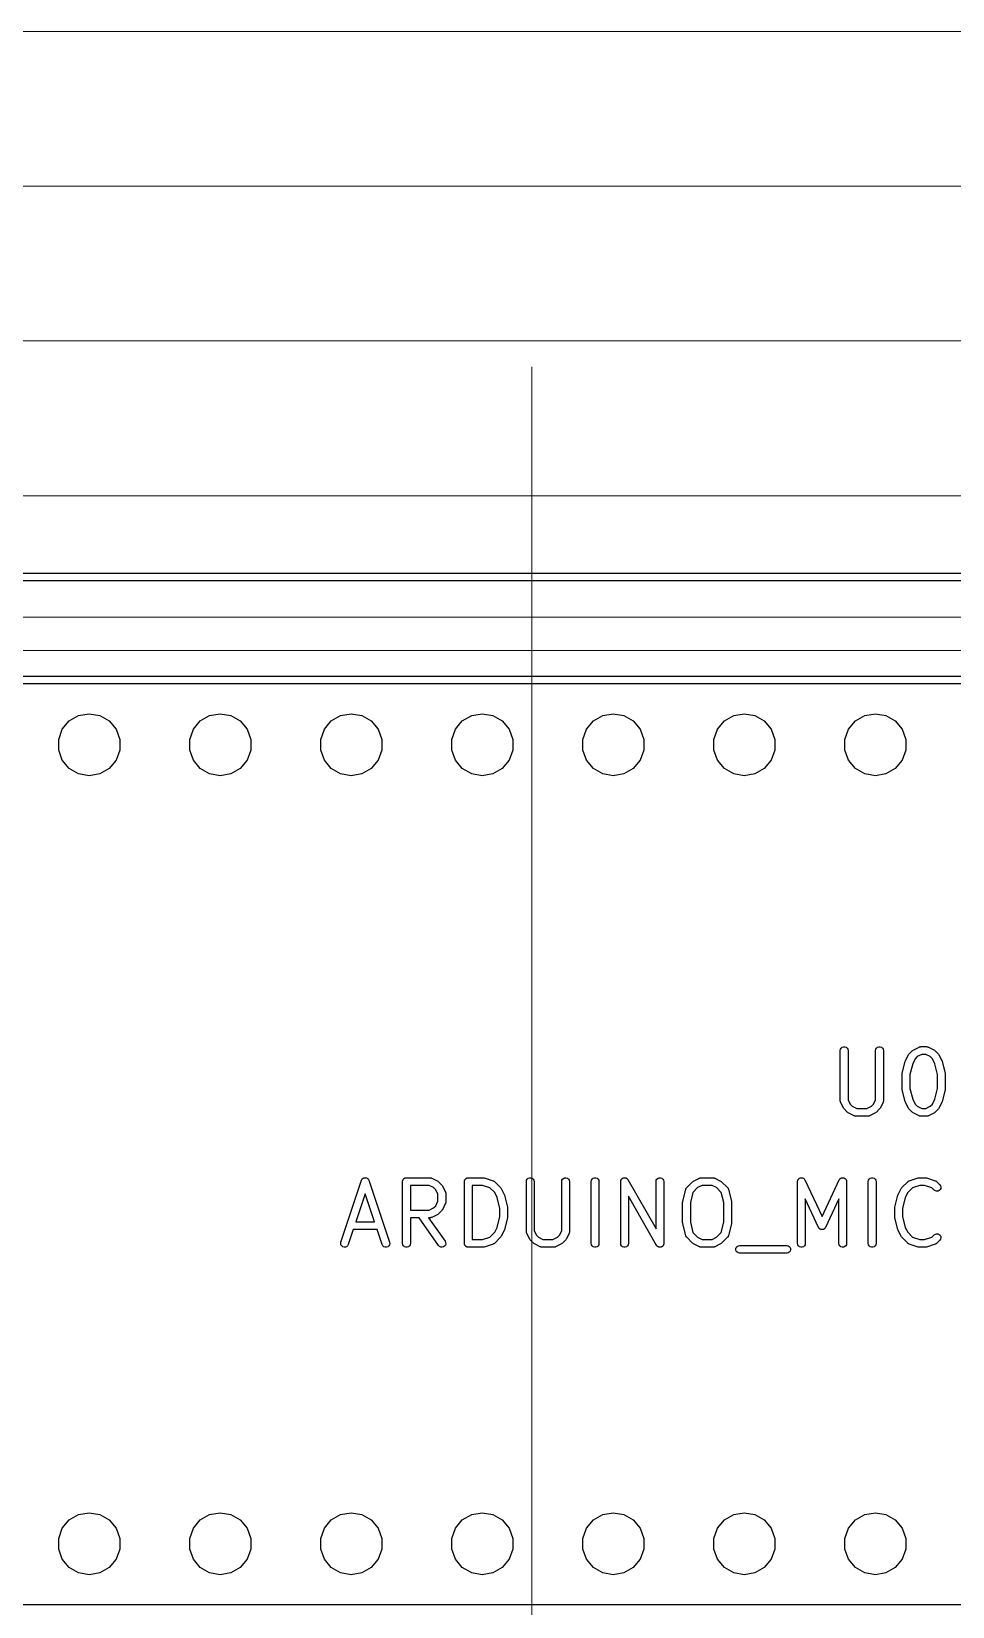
# Model space of a CAD drawing. Header units: millimetres. Extents: x 24 to 200, y 24 to 188.
# Drawn here: x 129.33 to 147.18, y 147.16 to 177.7 of the extents above; entities that cross this region are included whole.
import ezdxf

# ---------------------------------------------------------------- set-up
doc = ezdxf.new("R2010")
doc.units = ezdxf.units.MM
for name, color, linetype in [('0_底面', 51, 'Continuous'), ('1_PCB下', 5, 'Continuous'), ('2_Plate下', 3, 'Continuous'), ('3_SwitchPlate', 6, 'Continuous'), ('4_天板下', 40, 'Continuous'), ('5_左天板', 1, 'Continuous'), ('6_右天板', 230, 'Continuous'), ('7_PCBサンプル', 7, 'Continuous')]:
    doc.layers.add(name, color=color, linetype=linetype)
doc.layers.add('補助線', color=4, linetype='Continuous', lineweight=5, transparency=0.5)

# ---------------------------------------------------------------- blocks, each defined once
blk = doc.blocks.new('hhskb2-F.SilkS')
at = {"layer": '7_PCBサンプル'}
for p, q in [((106.3, -21.425), (154.3, -21.425)), ((154.225, -21.575), (106.375, -21.575)), ((117.033, -22.2926), (117.214, -22.188)), ((117.214, -22.188), (117.42, -22.1517)), ((117.42, -22.1517), (117.626, -22.188)), ((117.626, -22.188), (117.807, -22.2926)), ((119.573, -22.2926), (119.754, -22.188)), ((119.754, -22.188), (119.96, -22.1517)), ((119.96, -22.1517), (120.166, -22.188)), ((120.166, -22.188), (120.347, -22.2926)), ((122.113, -22.2926), (122.294, -22.188)), ((122.294, -22.188), (122.5, -22.1517)), ((122.5, -22.1517), (122.706, -22.188)), ((122.706, -22.188), (122.887, -22.2926)), ((124.653, -22.2926), (124.834, -22.188)), ((124.834, -22.188), (125.04, -22.1517)), ((125.04, -22.1517), (125.246, -22.188)), ((125.246, -22.188), (125.427, -22.2926)), ((127.193, -22.2926), (127.374, -22.188)), ((127.374, -22.188), (127.58, -22.1517)), ((127.58, -22.1517), (127.786, -22.188)), ((127.786, -22.188), (127.967, -22.2926)), ((129.733, -22.2926), (129.914, -22.188)), ((129.914, -22.188), (130.12, -22.1517)), ((130.12, -22.1517), (130.326, -22.188)), ((130.326, -22.188), (130.507, -22.2926)), ((132.273, -22.2926), (132.454, -22.188)), ((132.454, -22.188), (132.66, -22.1517)), ((132.66, -22.1517), (132.866, -22.188)), ((132.866, -22.188), (133.047, -22.2926)), ((116.827, -22.6494), (116.898, -22.4529)), ((116.898, -22.4529), (117.033, -22.2926)), ((117.807, -22.2926), (117.942, -22.4529)), ((117.942, -22.4529), (118.013, -22.6494)), ((119.367, -22.6494), (119.438, -22.4529)), ((119.438, -22.4529), (119.573, -22.2926)), ((120.347, -22.2926), (120.482, -22.4529)), ((120.482, -22.4529), (120.553, -22.6494)), ((121.907, -22.6494), (121.978, -22.4529)), ((121.978, -22.4529), (122.113, -22.2926)), ((122.887, -22.2926), (123.022, -22.4529)), ((123.022, -22.4529), (123.093, -22.6494)), ((124.447, -22.6494), (124.518, -22.4529)), ((124.518, -22.4529), (124.653, -22.2926)), ((125.427, -22.2926), (125.562, -22.4529)), ((125.562, -22.4529), (125.633, -22.6494)), ((126.987, -22.6494), (127.058, -22.4529)), ((127.058, -22.4529), (127.193, -22.2926)), ((127.967, -22.2926), (128.102, -22.4529)), ((128.102, -22.4529), (128.173, -22.6494)), ((129.527, -22.6494), (129.598, -22.4529)), ((129.598, -22.4529), (129.733, -22.2926)), ((130.507, -22.2926), (130.642, -22.4529)), ((130.642, -22.4529), (130.713, -22.6494)), ((132.067, -22.6494), (132.138, -22.4529)), ((132.138, -22.4529), (132.273, -22.2926)), ((133.047, -22.2926), (133.182, -22.4529)), ((133.182, -22.4529), (133.253, -22.6494)), ((116.827, -22.8586), (116.827, -22.6494)), ((116.898, -23.0551), (116.827, -22.8586)), ((118.013, -22.8586), (117.942, -23.0551)), ((118.013, -22.6494), (118.013, -22.8586)), ((119.367, -22.8586), (119.367, -22.6494)), ((119.438, -23.0551), (119.367, -22.8586)), ((120.553, -22.8586), (120.482, -23.0551)), ((120.553, -22.6494), (120.553, -22.8586)), ((121.907, -22.8586), (121.907, -22.6494)), ((121.978, -23.0551), (121.907, -22.8586)), ((123.093, -22.8586), (123.022, -23.0551)), ((123.093, -22.6494), (123.093, -22.8586)), ((124.447, -22.8586), (124.447, -22.6494)), ((124.518, -23.0551), (124.447, -22.8586)), ((125.633, -22.8586), (125.562, -23.0551)), ((125.633, -22.6494), (125.633, -22.8586)), ((126.987, -22.8586), (126.987, -22.6494)), ((127.058, -23.0551), (126.987, -22.8586)), ((128.173, -22.8586), (128.102, -23.0551)), ((128.173, -22.6494), (128.173, -22.8586)), ((129.527, -22.8586), (129.527, -22.6494)), ((129.598, -23.0551), (129.527, -22.8586)), ((130.713, -22.8586), (130.642, -23.0551)), ((130.713, -22.6494), (130.713, -22.8586)), ((132.067, -22.8586), (132.067, -22.6494)), ((132.138, -23.0551), (132.067, -22.8586)), ((133.253, -22.8586), (133.182, -23.0551)), ((133.253, -22.6494), (133.253, -22.8586)), ((117.033, -23.2154), (116.898, -23.0551)), ((117.942, -23.0551), (117.807, -23.2154)), ((119.573, -23.2154), (119.438, -23.0551)), ((120.482, -23.0551), (120.347, -23.2154)), ((122.113, -23.2154), (121.978, -23.0551)), ((123.022, -23.0551), (122.887, -23.2154)), ((124.653, -23.2154), (124.518, -23.0551)), ((125.562, -23.0551), (125.427, -23.2154)), ((127.193, -23.2154), (127.058, -23.0551)), ((128.102, -23.0551), (127.967, -23.2154)), ((129.733, -23.2154), (129.598, -23.0551)), ((130.642, -23.0551), (130.507, -23.2154)), ((132.273, -23.2154), (132.138, -23.0551)), ((133.182, -23.0551), (133.047, -23.2154)), ((117.214, -23.32), (117.033, -23.2154)), ((117.42, -23.3563), (117.214, -23.32)), ((117.626, -23.32), (117.42, -23.3563)), ((117.807, -23.2154), (117.626, -23.32)), ((119.754, -23.32), (119.573, -23.2154)), ((119.96, -23.3563), (119.754, -23.32)), ((120.166, -23.32), (119.96, -23.3563)), ((120.347, -23.2154), (120.166, -23.32)), ((122.294, -23.32), (122.113, -23.2154)), ((122.5, -23.3563), (122.294, -23.32)), ((122.706, -23.32), (122.5, -23.3563)), ((122.887, -23.2154), (122.706, -23.32)), ((124.834, -23.32), (124.653, -23.2154)), ((125.04, -23.3563), (124.834, -23.32)), ((125.246, -23.32), (125.04, -23.3563)), ((125.427, -23.2154), (125.246, -23.32)), ((127.374, -23.32), (127.193, -23.2154)), ((127.58, -23.3563), (127.374, -23.32)), ((127.786, -23.32), (127.58, -23.3563)), ((127.967, -23.2154), (127.786, -23.32)), ((129.914, -23.32), (129.733, -23.2154)), ((130.12, -23.3563), (129.914, -23.32)), ((130.326, -23.32), (130.12, -23.3563)), ((130.507, -23.2154), (130.326, -23.32)), ((132.454, -23.32), (132.273, -23.2154)), ((132.66, -23.3563), (132.454, -23.32)), ((132.866, -23.32), (132.66, -23.3563)), ((133.047, -23.2154), (132.866, -23.32)), ((131.981, -28.6829), (131.985, -28.6572)), ((131.981, -29.6543), (131.981, -28.6829)), ((131.985, -28.6572), (131.998, -28.6346)), ((131.998, -28.6346), (132.018, -28.6179)), ((132.018, -28.6179), (132.043, -28.609)), ((132.043, -28.609), (132.069, -28.609)), ((132.069, -28.609), (132.093, -28.6179)), ((132.093, -28.6179), (132.113, -28.6346)), ((132.113, -28.6346), (132.126, -28.6572)), ((132.126, -28.6572), (132.131, -28.6829)), ((132.131, -28.6829), (132.131, -29.6366)), ((132.666, -28.6829), (132.671, -28.6572)), ((132.666, -29.6366), (132.666, -28.6829)), ((132.671, -28.6572), (132.684, -28.6346)), ((132.684, -28.6346), (132.704, -28.6179)), ((132.704, -28.6179), (132.728, -28.609)), ((132.728, -28.609), (132.754, -28.609)), ((132.754, -28.609), (132.779, -28.6179)), ((132.779, -28.6179), (132.799, -28.6346)), ((132.799, -28.6346), (132.812, -28.6572)), ((132.812, -28.6572), (132.816, -28.6829)), ((132.816, -28.6829), (132.816, -29.6543)), ((133.317, -28.7441), (133.374, -28.687)), ((133.374, -28.687), (133.384, -28.6801)), ((133.384, -28.6801), (133.394, -28.6729)), ((133.394, -28.6729), (133.508, -28.6158)), ((133.508, -28.6158), (133.512, -28.6145)), ((133.512, -28.6145), (133.516, -28.6124)), ((133.516, -28.6124), (133.524, -28.6109)), ((133.524, -28.6109), (133.533, -28.6083)), ((133.533, -28.6083), (133.537, -28.6086)), ((133.537, -28.6086), (133.541, -28.6079)), ((133.541, -28.6079), (133.656, -28.6079)), ((133.656, -28.6079), (133.66, -28.6086)), ((133.66, -28.6086), (133.664, -28.6083)), ((133.664, -28.6083), (133.673, -28.6109)), ((133.673, -28.6109), (133.681, -28.6124)), ((133.681, -28.6124), (133.685, -28.6145)), ((133.685, -28.6145), (133.689, -28.6158)), ((133.689, -28.6158), (133.804, -28.6729)), ((133.804, -28.6729), (133.813, -28.6801)), ((133.813, -28.6801), (133.823, -28.687)), ((133.823, -28.687), (133.88, -28.7441)), ((133.183, -29.1218), (133.24, -28.8932)), ((133.24, -28.8932), (133.243, -28.8857)), ((133.243, -28.8857), (133.246, -28.8779)), ((133.246, -28.8779), (133.303, -28.7636)), ((133.303, -28.7636), (133.31, -28.754)), ((133.31, -28.754), (133.317, -28.7441)), ((133.384, -28.9376), (133.331, -29.1492)), ((133.432, -28.8416), (133.384, -28.9376)), ((133.472, -28.8016), (133.432, -28.8416)), ((133.559, -28.7579), (133.472, -28.8016)), ((133.638, -28.7579), (133.559, -28.7579)), ((133.726, -28.8016), (133.638, -28.7579)), ((133.766, -28.8416), (133.726, -28.8016)), ((133.814, -28.9376), (133.766, -28.8416)), ((133.866, -29.1492), (133.814, -28.9376)), ((133.88, -28.7441), (133.887, -28.7539)), ((133.887, -28.7539), (133.894, -28.7636)), ((133.894, -28.7636), (133.951, -28.8779)), ((133.951, -28.8779), (133.954, -28.8857)), ((133.954, -28.8857), (133.957, -28.8932)), ((133.957, -28.8932), (134.014, -29.1218)), ((133.181, -29.14), (133.182, -29.131)), ((133.181, -29.4257), (133.181, -29.14)), ((133.182, -29.131), (133.183, -29.1218)), ((133.331, -29.1492), (133.331, -29.4165)), ((133.866, -29.4165), (133.866, -29.1492)), ((134.014, -29.1218), (134.015, -29.131)), ((134.015, -29.131), (134.016, -29.14)), ((134.016, -29.14), (134.016, -29.4257)), ((133.182, -29.4347), (133.181, -29.4257)), ((133.183, -29.4439), (133.182, -29.4347)), ((133.24, -29.6725), (133.183, -29.4439)), ((133.331, -29.4165), (133.384, -29.6281)), ((133.814, -29.6281), (133.866, -29.4165)), ((134.014, -29.4439), (133.957, -29.6725)), ((134.015, -29.4347), (134.014, -29.4439)), ((134.016, -29.4257), (134.015, -29.4347)), ((131.981, -29.6585), (131.981, -29.6543)), ((131.981, -29.6629), (131.981, -29.6585)), ((131.984, -29.6713), (131.981, -29.6629)), ((131.985, -29.6799), (131.984, -29.6713)), ((131.987, -29.6837), (131.985, -29.6799)), ((131.989, -29.6878), (131.987, -29.6837)), ((132.046, -29.8021), (131.989, -29.6878)), ((132.053, -29.8118), (132.046, -29.8021)), ((132.06, -29.8216), (132.053, -29.8118)), ((132.117, -29.8787), (132.06, -29.8216)), ((132.127, -29.8856), (132.117, -29.8787)), ((132.136, -29.8928), (132.127, -29.8856)), ((132.131, -29.6366), (132.174, -29.7241)), ((132.251, -29.9499), (132.136, -29.8928)), ((132.174, -29.7241), (132.214, -29.7641)), ((132.214, -29.7641), (132.302, -29.8079)), ((132.302, -29.8079), (132.495, -29.8079)), ((132.495, -29.8079), (132.583, -29.7641)), ((132.661, -29.8928), (132.546, -29.9499)), ((132.583, -29.7641), (132.623, -29.7241)), ((132.623, -29.7241), (132.666, -29.6366)), ((132.67, -29.8856), (132.661, -29.8928)), ((132.68, -29.8787), (132.67, -29.8856)), ((132.737, -29.8216), (132.68, -29.8787)), ((132.744, -29.8118), (132.737, -29.8216)), ((132.751, -29.8021), (132.744, -29.8118)), ((132.809, -29.6878), (132.751, -29.8021)), ((132.81, -29.6837), (132.809, -29.6878)), ((132.812, -29.6799), (132.81, -29.6837)), ((132.813, -29.6713), (132.812, -29.6799)), ((132.816, -29.6629), (132.813, -29.6713)), ((132.816, -29.6543), (132.816, -29.6585)), ((132.816, -29.6585), (132.816, -29.6629)), ((133.243, -29.68), (133.24, -29.6725)), ((133.246, -29.6878), (133.243, -29.68)), ((133.303, -29.8021), (133.246, -29.6878)), ((133.31, -29.8118), (133.303, -29.8021)), ((133.317, -29.8216), (133.31, -29.8118)), ((133.374, -29.8787), (133.317, -29.8216)), ((133.384, -29.8856), (133.374, -29.8787)), ((133.384, -29.6281), (133.432, -29.7241)), ((133.394, -29.8928), (133.384, -29.8856)), ((133.508, -29.9499), (133.394, -29.8928)), ((133.432, -29.7241), (133.472, -29.7641)), ((133.472, -29.7641), (133.559, -29.8079)), ((133.559, -29.8079), (133.638, -29.8079)), ((133.638, -29.8079), (133.726, -29.7641)), ((133.804, -29.8928), (133.689, -29.9499)), ((133.726, -29.7641), (133.766, -29.7241)), ((133.766, -29.7241), (133.814, -29.6281)), ((133.813, -29.8856), (133.804, -29.8928)), ((133.823, -29.8787), (133.813, -29.8856)), ((133.88, -29.8216), (133.823, -29.8787)), ((133.887, -29.8118), (133.88, -29.8216)), ((133.894, -29.8021), (133.887, -29.8118)), ((133.951, -29.6878), (133.894, -29.8021)), ((133.954, -29.68), (133.951, -29.6878)), ((133.957, -29.6725), (133.954, -29.68)), ((132.255, -29.9512), (132.251, -29.9499)), ((132.259, -29.9533), (132.255, -29.9512)), ((132.267, -29.9549), (132.259, -29.9533)), ((132.276, -29.9574), (132.267, -29.9549)), ((132.28, -29.9571), (132.276, -29.9574)), ((132.284, -29.9579), (132.28, -29.9571)), ((132.513, -29.9579), (132.284, -29.9579)), ((132.517, -29.9571), (132.513, -29.9579)), ((132.521, -29.9574), (132.517, -29.9571)), ((132.53, -29.9549), (132.521, -29.9574)), ((132.539, -29.9533), (132.53, -29.9549)), ((132.542, -29.9512), (132.539, -29.9533)), ((132.546, -29.9499), (132.542, -29.9512)), ((133.512, -29.9512), (133.508, -29.9499)), ((133.516, -29.9533), (133.512, -29.9512)), ((133.524, -29.9549), (133.516, -29.9533)), ((133.533, -29.9574), (133.524, -29.9549)), ((133.537, -29.9571), (133.533, -29.9574)), ((133.541, -29.9579), (133.537, -29.9571)), ((133.656, -29.9579), (133.541, -29.9579)), ((133.66, -29.9571), (133.656, -29.9579)), ((133.664, -29.9574), (133.66, -29.9571)), ((133.673, -29.9549), (133.664, -29.9574)), ((133.681, -29.9533), (133.673, -29.9549)), ((133.685, -29.9512), (133.681, -29.9533)), ((133.689, -29.9499), (133.685, -29.9512)), ((123.564, -31.149), (123.57, -31.1479)), ((123.57, -31.1479), (124.027, -31.1479)), ((124.027, -31.1479), (124.031, -31.1486)), ((124.764, -31.149), (124.77, -31.1479)), ((124.77, -31.1479), (125.056, -31.1479)), ((125.056, -31.1479), (125.068, -31.1499)), ((127.792, -31.149), (127.799, -31.1479)), ((127.799, -31.1479), (127.805, -31.149)), ((129.28, -31.1486), (129.284, -31.1479)), ((129.284, -31.1479), (129.513, -31.1479)), ((129.513, -31.1479), (129.517, -31.1486)), ((131.224, -31.149), (131.234, -31.1481)), ((131.234, -31.1481), (131.237, -31.149)), ((132.017, -31.149), (132.021, -31.1481)), ((132.021, -31.1481), (132.03, -31.149)), ((133.501, -31.1499), (133.513, -31.1479)), ((133.513, -31.1479), (133.627, -31.1479)), ((133.627, -31.1479), (133.639, -31.1499)), ((122.299, -32.3991), (122.699, -31.1991)), ((122.699, -31.1991), (122.7, -31.1973)), ((122.7, -31.1953), (122.706, -31.1859)), ((122.7, -31.1973), (122.7, -31.1953)), ((122.706, -31.1859), (122.711, -31.1762)), ((122.711, -31.1762), (122.713, -31.1749)), ((122.713, -31.1749), (122.714, -31.1731)), ((122.714, -31.1731), (122.723, -31.1662)), ((122.723, -31.1662), (122.731, -31.159)), ((122.731, -31.159), (122.733, -31.1582)), ((122.733, -31.1582), (122.734, -31.1569)), ((122.734, -31.1569), (122.745, -31.1534)), ((122.745, -31.1534), (122.755, -31.1494)), ((122.755, -31.1494), (122.757, -31.1493)), ((122.757, -31.1493), (122.759, -31.1487)), ((122.759, -31.1487), (122.77, -31.149)), ((122.77, -31.149), (122.781, -31.1487)), ((122.781, -31.1487), (122.783, -31.1493)), ((122.783, -31.1493), (122.785, -31.1494)), ((122.785, -31.1494), (122.795, -31.1534)), ((122.795, -31.1534), (122.806, -31.1569)), ((122.806, -31.1569), (122.807, -31.1582)), ((122.807, -31.1582), (122.809, -31.159)), ((122.809, -31.159), (122.817, -31.1662)), ((122.817, -31.1662), (122.826, -31.1731)), ((122.826, -31.1731), (122.827, -31.1749)), ((122.827, -31.1749), (122.829, -31.1762)), ((122.829, -31.1762), (122.834, -31.1859)), ((122.834, -31.1859), (122.84, -31.1953)), ((122.84, -31.1953), (122.84, -31.1973)), ((122.84, -31.1973), (122.841, -31.1991)), ((122.841, -31.1991), (123.241, -32.3991)), ((123.495, -31.2229), (123.496, -31.2164)), ((123.495, -32.4229), (123.495, -31.2229)), ((123.496, -31.2098), (123.498, -31.2037)), ((123.496, -31.2164), (123.496, -31.2098)), ((123.498, -31.2037), (123.5, -31.1972)), ((123.5, -31.1972), (123.503, -31.1915)), ((123.503, -31.1915), (123.505, -31.1854)), ((123.505, -31.1854), (123.509, -31.1803)), ((123.509, -31.1803), (123.513, -31.1746)), ((123.513, -31.1746), (123.518, -31.1704)), ((123.518, -31.1704), (123.522, -31.1654)), ((123.522, -31.1654), (123.527, -31.1621)), ((123.527, -31.1621), (123.532, -31.1579)), ((123.532, -31.1579), (123.539, -31.1557)), ((123.539, -31.1557), (123.544, -31.1524)), ((123.544, -31.1524), (123.551, -31.1512)), ((123.551, -31.1512), (123.557, -31.149)), ((123.557, -31.149), (123.564, -31.149)), ((123.645, -31.2979), (123.645, -31.7764)), ((124.009, -31.2979), (123.645, -31.2979)), ((124.097, -31.3416), (124.009, -31.2979)), ((124.031, -31.1486), (124.036, -31.1483)), ((124.036, -31.1483), (124.044, -31.1509)), ((124.044, -31.1509), (124.053, -31.1524)), ((124.053, -31.1524), (124.057, -31.1545)), ((124.057, -31.1545), (124.061, -31.1558)), ((124.061, -31.1558), (124.175, -31.2129)), ((124.137, -31.3816), (124.097, -31.3416)), ((124.181, -31.4691), (124.137, -31.3816)), ((124.175, -31.2129), (124.185, -31.2201)), ((124.185, -31.2201), (124.194, -31.227)), ((124.194, -31.227), (124.252, -31.2841)), ((124.252, -31.2841), (124.258, -31.2939)), ((124.258, -31.2939), (124.266, -31.3036)), ((124.266, -31.3036), (124.323, -31.4179)), ((124.323, -31.4179), (124.324, -31.422)), ((124.324, -31.422), (124.326, -31.4258)), ((124.326, -31.4258), (124.328, -31.4344)), ((124.328, -31.4344), (124.33, -31.4429)), ((124.33, -31.4429), (124.33, -31.4472)), ((124.33, -31.4472), (124.331, -31.4514)), ((124.331, -31.4514), (124.331, -31.6229)), ((124.695, -31.2229), (124.696, -31.2164)), ((124.695, -32.4229), (124.695, -31.2229)), ((124.696, -31.2098), (124.698, -31.2037)), ((124.696, -31.2164), (124.696, -31.2098)), ((124.698, -31.2037), (124.7, -31.1972)), ((124.7, -31.1972), (124.703, -31.1915)), ((124.703, -31.1915), (124.705, -31.1854)), ((124.705, -31.1854), (124.709, -31.1803)), ((124.709, -31.1803), (124.713, -31.1746)), ((124.713, -31.1746), (124.718, -31.1704)), ((124.718, -31.1704), (124.722, -31.1654)), ((124.722, -31.1654), (124.727, -31.1621)), ((124.727, -31.1621), (124.732, -31.1579)), ((124.732, -31.1579), (124.739, -31.1557)), ((124.739, -31.1557), (124.744, -31.1524)), ((124.744, -31.1524), (124.751, -31.1512)), ((124.751, -31.1512), (124.757, -31.149)), ((124.757, -31.149), (124.764, -31.149)), ((124.845, -31.2979), (124.845, -32.3479)), ((125.044, -31.2979), (124.845, -31.2979)), ((125.187, -31.3456), (125.044, -31.2979)), ((125.068, -31.1499), (125.079, -31.1517)), ((125.079, -31.1517), (125.251, -31.2088)), ((125.28, -31.4387), (125.187, -31.3456)), ((125.251, -31.2088), (125.255, -31.2109)), ((125.255, -31.2109), (125.259, -31.212)), ((125.259, -31.212), (125.266, -31.2171)), ((125.266, -31.2171), (125.274, -31.2213)), ((125.274, -31.2213), (125.277, -31.2245)), ((125.277, -31.2245), (125.28, -31.227)), ((125.28, -31.227), (125.394, -31.3413)), ((125.328, -31.5347), (125.28, -31.4387)), ((125.394, -31.3413), (125.401, -31.3511)), ((125.401, -31.3511), (125.409, -31.3607)), ((125.409, -31.3607), (125.466, -31.475)), ((125.895, -31.2229), (125.9, -31.1972)), ((125.895, -32.1943), (125.895, -31.2229)), ((125.9, -31.1972), (125.913, -31.1746)), ((125.913, -31.1746), (125.932, -31.1579)), ((125.932, -31.1579), (125.957, -31.149)), ((125.957, -31.149), (125.983, -31.149)), ((125.983, -31.149), (126.007, -31.1579)), ((126.007, -31.1579), (126.027, -31.1746)), ((126.027, -31.1746), (126.04, -31.1972)), ((126.04, -31.1972), (126.045, -31.2229)), ((126.045, -31.2229), (126.045, -32.1766)), ((126.581, -31.2229), (126.585, -31.1972)), ((126.581, -32.1766), (126.581, -31.2229)), ((126.585, -31.1972), (126.598, -31.1746)), ((126.598, -31.1746), (126.618, -31.1579)), ((126.618, -31.1579), (126.643, -31.149)), ((126.643, -31.149), (126.669, -31.149)), ((126.669, -31.149), (126.693, -31.1579)), ((126.693, -31.1579), (126.713, -31.1746)), ((126.713, -31.1746), (126.726, -31.1972)), ((126.726, -31.1972), (126.731, -31.2229)), ((126.731, -31.2229), (126.731, -32.1943)), ((127.152, -31.2229), (127.157, -31.1972)), ((127.152, -32.4229), (127.152, -31.2229)), ((127.157, -31.1972), (127.17, -31.1746)), ((127.17, -31.1746), (127.19, -31.1579)), ((127.19, -31.1579), (127.214, -31.149)), ((127.214, -31.149), (127.24, -31.149)), ((127.24, -31.149), (127.265, -31.1579)), ((127.265, -31.1579), (127.285, -31.1746)), ((127.285, -31.1746), (127.298, -31.1972)), ((127.298, -31.1972), (127.302, -31.2229)), ((127.302, -31.2229), (127.302, -32.4229)), ((127.724, -31.2229), (127.725, -31.2162)), ((127.724, -32.4229), (127.724, -31.2229)), ((127.725, -31.2095), (127.727, -31.2035)), ((127.725, -31.2162), (127.725, -31.2095)), ((127.727, -31.2035), (127.728, -31.1972)), ((127.728, -31.1972), (127.731, -31.1914)), ((127.731, -31.1914), (127.734, -31.1851)), ((127.734, -31.1851), (127.738, -31.1802)), ((127.738, -31.1802), (127.741, -31.1746)), ((127.741, -31.1746), (127.746, -31.1703)), ((127.746, -31.1703), (127.751, -31.1652)), ((127.751, -31.1652), (127.756, -31.162)), ((127.756, -31.162), (127.761, -31.1579)), ((127.761, -31.1579), (127.767, -31.1556)), ((127.767, -31.1556), (127.773, -31.1523)), ((127.773, -31.1523), (127.78, -31.1512)), ((127.78, -31.1512), (127.786, -31.149)), ((127.786, -31.149), (127.792, -31.149)), ((127.805, -31.149), (127.812, -31.149)), ((127.812, -31.149), (127.818, -31.1513)), ((127.818, -31.1513), (127.825, -31.1525)), ((127.825, -31.1525), (127.83, -31.1557)), ((127.83, -31.1557), (127.836, -31.1579)), ((127.836, -31.1579), (127.841, -31.1622)), ((127.841, -31.1622), (127.847, -31.1656)), ((127.847, -31.1656), (127.851, -31.1705)), ((127.851, -31.1705), (127.856, -31.1746)), ((127.856, -31.1746), (127.859, -31.1805)), ((127.859, -31.1805), (127.864, -31.1856)), ((127.864, -31.1856), (128.409, -32.1404)), ((128.409, -31.2229), (128.414, -31.1972)), ((128.409, -32.1404), (128.409, -31.2229)), ((128.414, -31.1972), (128.427, -31.1746)), ((128.427, -31.1746), (128.447, -31.1579)), ((128.447, -31.1579), (128.471, -31.149)), ((128.471, -31.149), (128.497, -31.149)), ((128.497, -31.149), (128.522, -31.1579)), ((128.522, -31.1579), (128.542, -31.1746)), ((128.542, -31.1746), (128.555, -31.1972)), ((128.555, -31.1972), (128.559, -31.2229)), ((128.559, -31.2229), (128.559, -32.4229)), ((128.926, -31.6047), (128.983, -31.3761)), ((128.983, -31.3761), (128.986, -31.3695)), ((128.986, -31.3695), (128.988, -31.3626)), ((128.988, -31.3626), (128.991, -31.3577)), ((128.991, -31.3577), (128.994, -31.3523)), ((128.994, -31.3523), (128.999, -31.3471)), ((128.999, -31.3471), (129.003, -31.3413)), ((129.003, -31.3413), (129.117, -31.227)), ((129.123, -31.4326), (129.074, -31.6321)), ((129.117, -31.227), (129.127, -31.2201)), ((129.214, -31.3416), (129.123, -31.4326)), ((129.127, -31.2201), (129.136, -31.2129)), ((129.136, -31.2129), (129.251, -31.1558)), ((129.302, -31.2979), (129.214, -31.3416)), ((129.251, -31.1558), (129.255, -31.1545)), ((129.255, -31.1545), (129.259, -31.1524)), ((129.259, -31.1524), (129.267, -31.1509)), ((129.267, -31.1509), (129.276, -31.1483)), ((129.276, -31.1483), (129.28, -31.1486)), ((129.495, -31.2979), (129.302, -31.2979)), ((129.583, -31.3416), (129.495, -31.2979)), ((129.517, -31.1486), (129.521, -31.1483)), ((129.521, -31.1483), (129.53, -31.1509)), ((129.53, -31.1509), (129.539, -31.1524)), ((129.539, -31.1524), (129.542, -31.1545)), ((129.542, -31.1545), (129.546, -31.1558)), ((129.546, -31.1558), (129.661, -31.2129)), ((129.674, -31.4326), (129.583, -31.3416)), ((129.661, -31.2129), (129.67, -31.2201)), ((129.67, -31.2201), (129.68, -31.227)), ((129.724, -31.6321), (129.674, -31.4326)), ((129.68, -31.227), (129.794, -31.3413)), ((129.794, -31.3413), (129.799, -31.3471)), ((129.799, -31.3471), (129.804, -31.3523)), ((129.804, -31.3523), (129.806, -31.3577)), ((129.806, -31.3577), (129.809, -31.3626)), ((129.809, -31.3626), (129.811, -31.3695)), ((129.811, -31.3695), (129.814, -31.3761)), ((129.814, -31.3761), (129.871, -31.6047)), ((131.152, -31.2229), (131.154, -31.2132)), ((131.152, -32.4229), (131.152, -31.2229)), ((131.154, -31.2132), (131.155, -31.2035)), ((131.155, -31.2035), (131.156, -31.2005)), ((131.156, -31.2005), (131.157, -31.1972)), ((131.157, -31.1972), (131.162, -31.1887)), ((131.162, -31.1887), (131.166, -31.1799)), ((131.166, -31.1799), (131.168, -31.1775)), ((131.168, -31.1775), (131.17, -31.1746)), ((131.17, -31.1746), (131.177, -31.1684)), ((131.177, -31.1684), (131.184, -31.1614)), ((131.184, -31.1614), (131.187, -31.16)), ((131.187, -31.16), (131.19, -31.1579)), ((131.19, -31.1579), (131.199, -31.1546)), ((131.199, -31.1546), (131.208, -31.1504)), ((131.208, -31.1504), (131.211, -31.1501)), ((131.211, -31.1501), (131.214, -31.149)), ((131.214, -31.149), (131.224, -31.149)), ((131.237, -31.149), (131.24, -31.149)), ((131.24, -31.149), (131.249, -31.1523)), ((131.249, -31.1523), (131.259, -31.1549)), ((131.259, -31.1549), (131.262, -31.1568)), ((131.262, -31.1568), (131.265, -31.1579)), ((131.265, -31.1579), (131.272, -31.1642)), ((131.272, -31.1642), (131.28, -31.1698)), ((131.28, -31.1698), (131.282, -31.1725)), ((131.282, -31.1725), (131.285, -31.1746)), ((131.285, -31.1746), (131.289, -31.1831)), ((131.289, -31.1831), (131.295, -31.1911)), ((131.295, -31.1911), (131.627, -31.9026)), ((131.627, -31.9026), (131.959, -31.1911)), ((131.959, -31.1911), (131.965, -31.1831)), ((131.965, -31.1831), (131.97, -31.1746)), ((131.97, -31.1746), (131.972, -31.1725)), ((131.972, -31.1725), (131.974, -31.1698)), ((131.974, -31.1698), (131.982, -31.1642)), ((131.982, -31.1642), (131.99, -31.1579)), ((131.99, -31.1579), (131.993, -31.1568)), ((131.993, -31.1568), (131.995, -31.1549)), ((131.995, -31.1549), (132.005, -31.1523)), ((132.005, -31.1523), (132.014, -31.149)), ((132.014, -31.149), (132.017, -31.149)), ((132.03, -31.149), (132.04, -31.149)), ((132.04, -31.149), (132.043, -31.1501)), ((132.043, -31.1501), (132.047, -31.1504)), ((132.047, -31.1504), (132.055, -31.1546)), ((132.055, -31.1546), (132.065, -31.1579)), ((132.065, -31.1579), (132.067, -31.16)), ((132.067, -31.16), (132.07, -31.1614)), ((132.07, -31.1614), (132.077, -31.1684)), ((132.077, -31.1684), (132.085, -31.1746)), ((132.085, -31.1746), (132.086, -31.1775)), ((132.086, -31.1775), (132.089, -31.1799)), ((132.089, -31.1799), (132.093, -31.1887)), ((132.093, -31.1887), (132.098, -31.1972)), ((132.098, -31.1972), (132.098, -31.2005)), ((132.098, -31.2005), (132.1, -31.2035)), ((132.1, -31.2035), (132.1, -31.2132)), ((132.1, -31.2132), (132.102, -31.2229)), ((132.102, -31.2229), (132.102, -32.4229)), ((132.524, -31.2229), (132.528, -31.1972)), ((132.524, -32.4229), (132.524, -31.2229)), ((132.528, -31.1972), (132.541, -31.1746)), ((132.541, -31.1746), (132.561, -31.1579)), ((132.561, -31.1579), (132.586, -31.149)), ((132.586, -31.149), (132.612, -31.149)), ((132.612, -31.149), (132.636, -31.1579)), ((132.636, -31.1579), (132.656, -31.1746)), ((132.656, -31.1746), (132.669, -31.1972)), ((132.669, -31.1972), (132.674, -31.2229)), ((132.674, -31.2229), (132.674, -32.4229)), ((133.103, -31.475), (133.16, -31.3607)), ((133.16, -31.3607), (133.167, -31.3511)), ((133.167, -31.3511), (133.174, -31.3413)), ((133.174, -31.3413), (133.288, -31.227)), ((133.289, -31.4387), (133.241, -31.5347)), ((133.288, -31.227), (133.292, -31.2245)), ((133.382, -31.3456), (133.289, -31.4387)), ((133.292, -31.2245), (133.295, -31.2213)), ((133.295, -31.2213), (133.303, -31.2171)), ((133.303, -31.2171), (133.31, -31.212)), ((133.31, -31.212), (133.314, -31.2109)), ((133.314, -31.2109), (133.318, -31.2088)), ((133.318, -31.2088), (133.489, -31.1517)), ((133.525, -31.2979), (133.382, -31.3456)), ((133.489, -31.1517), (133.501, -31.1499)), ((133.615, -31.2979), (133.525, -31.2979)), ((133.758, -31.3456), (133.615, -31.2979)), ((133.639, -31.1499), (133.651, -31.1517)), ((133.651, -31.1517), (133.822, -31.2088)), ((133.803, -31.3902), (133.758, -31.3456)), ((133.824, -31.4051), (133.803, -31.3902)), ((133.822, -31.2088), (133.826, -31.2109)), ((133.849, -31.4119), (133.824, -31.4051)), ((133.826, -31.2109), (133.83, -31.212)), ((133.83, -31.212), (133.837, -31.2171)), ((133.837, -31.2171), (133.845, -31.2213)), ((133.845, -31.2213), (133.848, -31.2245)), ((133.848, -31.2245), (133.852, -31.227)), ((133.875, -31.4096), (133.849, -31.4119)), ((133.852, -31.227), (133.909, -31.2841)), ((133.899, -31.3986), (133.875, -31.4096)), ((133.917, -31.3802), (133.899, -31.3986)), ((133.909, -31.2841), (133.924, -31.3054)), ((133.928, -31.3566), (133.917, -31.3802)), ((133.924, -31.3054), (133.93, -31.3306)), ((133.93, -31.3306), (133.928, -31.3566)), ((122.77, -31.46), (122.588, -32.005)), ((122.952, -32.005), (122.77, -31.46)), ((124.009, -31.7764), (124.097, -31.7326)), ((124.097, -31.7326), (124.137, -31.6927)), ((124.137, -31.6927), (124.181, -31.6052)), ((124.181, -31.6052), (124.181, -31.4691)), ((124.323, -31.6564), (124.266, -31.7707)), ((124.324, -31.6523), (124.323, -31.6564)), ((124.326, -31.6485), (124.324, -31.6523)), ((124.328, -31.6399), (124.326, -31.6485)), ((124.33, -31.6314), (124.328, -31.6399)), ((124.331, -31.6229), (124.33, -31.6271)), ((124.33, -31.6271), (124.33, -31.6314)), ((125.381, -31.7464), (125.328, -31.5347)), ((125.381, -31.8993), (125.381, -31.7464)), ((125.466, -31.475), (125.468, -31.4829)), ((125.468, -31.4829), (125.471, -31.4904)), ((125.471, -31.4904), (125.528, -31.719)), ((125.528, -31.719), (125.529, -31.7281)), ((125.529, -31.7281), (125.531, -31.7371)), ((125.531, -31.7371), (125.531, -31.9086)), ((128.419, -32.4601), (127.874, -31.5053)), ((127.874, -31.5053), (127.874, -32.4229)), ((128.924, -31.6229), (128.925, -31.6138)), ((128.924, -32.0229), (128.924, -31.6229)), ((128.925, -31.6138), (128.926, -31.6047)), ((129.074, -31.6321), (129.074, -32.0136)), ((129.724, -32.0136), (129.724, -31.6321)), ((129.871, -31.6047), (129.872, -31.6138)), ((129.872, -31.6138), (129.874, -31.6229)), ((129.874, -31.6229), (129.874, -32.0229)), ((131.559, -32.1117), (131.302, -31.5609)), ((131.302, -31.5609), (131.302, -32.4229)), ((131.952, -31.5609), (131.695, -32.1117)), ((131.952, -32.4229), (131.952, -31.5609)), ((133.038, -31.7371), (133.039, -31.7281)), ((133.038, -31.9086), (133.038, -31.7371)), ((133.039, -31.7281), (133.04, -31.719)), ((133.04, -31.719), (133.097, -31.4904)), ((133.097, -31.4904), (133.101, -31.4829)), ((133.101, -31.4829), (133.103, -31.475)), ((133.241, -31.5347), (133.188, -31.7464)), ((133.188, -31.7464), (133.188, -31.8993)), ((122.588, -32.005), (122.952, -32.005)), ((123.645, -31.7764), (124.009, -31.7764)), ((123.817, -31.9264), (123.645, -31.9264)), ((123.645, -31.9264), (123.645, -32.4229)), ((124.194, -32.4659), (123.817, -31.9264)), ((124.027, -31.9264), (124, -31.9264)), ((124, -31.9264), (124.317, -32.3798)), ((124.031, -31.9257), (124.027, -31.9264)), ((124.036, -31.9259), (124.031, -31.9257)), ((124.044, -31.9234), (124.036, -31.9259)), ((124.053, -31.9219), (124.044, -31.9234)), ((124.057, -31.9197), (124.053, -31.9219)), ((124.061, -31.9185), (124.057, -31.9197)), ((124.175, -31.8614), (124.061, -31.9185)), ((124.185, -31.8542), (124.175, -31.8614)), ((124.194, -31.8473), (124.185, -31.8542)), ((124.252, -31.7902), (124.194, -31.8473)), ((124.258, -31.7803), (124.252, -31.7902)), ((124.266, -31.7707), (124.258, -31.7803)), ((125.328, -32.111), (125.381, -31.8993)), ((125.528, -31.9268), (125.471, -32.1553)), ((125.529, -31.9176), (125.528, -31.9268)), ((125.531, -31.9086), (125.529, -31.9176)), ((128.925, -32.0319), (128.924, -32.0229)), ((128.926, -32.041), (128.925, -32.0319)), ((128.983, -32.2696), (128.926, -32.041)), ((129.074, -32.0136), (129.123, -32.2131)), ((129.674, -32.2131), (129.724, -32.0136)), ((129.871, -32.041), (129.814, -32.2696)), ((129.872, -32.0319), (129.871, -32.041)), ((129.874, -32.0229), (129.872, -32.0319)), ((133.039, -31.9176), (133.038, -31.9086)), ((133.04, -31.9268), (133.039, -31.9176)), ((133.097, -32.1553), (133.04, -31.9268)), ((133.188, -31.8993), (133.241, -32.111)), ((122.538, -32.155), (122.441, -32.4466)), ((123.002, -32.155), (122.538, -32.155)), ((123.099, -32.4466), (123.002, -32.155)), ((124.845, -32.3479), (125.044, -32.3479)), ((125.044, -32.3479), (125.187, -32.3002)), ((125.187, -32.3002), (125.28, -32.207)), ((125.28, -32.207), (125.328, -32.111)), ((125.394, -32.3045), (125.28, -32.4187)), ((125.401, -32.2946), (125.394, -32.3045)), ((125.409, -32.285), (125.401, -32.2946)), ((125.466, -32.1707), (125.409, -32.285)), ((125.468, -32.1628), (125.466, -32.1707)), ((125.471, -32.1553), (125.468, -32.1628)), ((125.896, -32.1985), (125.895, -32.1943)), ((125.895, -32.2029), (125.896, -32.1985)), ((125.898, -32.2113), (125.895, -32.2029)), ((125.9, -32.2199), (125.898, -32.2113)), ((125.902, -32.2237), (125.9, -32.2199)), ((125.903, -32.2278), (125.902, -32.2237)), ((125.96, -32.3421), (125.903, -32.2278)), ((125.967, -32.3518), (125.96, -32.3421)), ((125.974, -32.3616), (125.967, -32.3518)), ((126.031, -32.4187), (125.974, -32.3616)), ((126.045, -32.1766), (126.089, -32.2641)), ((126.089, -32.2641), (126.129, -32.3041)), ((126.129, -32.3041), (126.216, -32.3479)), ((126.216, -32.3479), (126.409, -32.3479)), ((126.409, -32.3479), (126.497, -32.3041)), ((126.497, -32.3041), (126.537, -32.2641)), ((126.537, -32.2641), (126.581, -32.1766)), ((126.652, -32.3616), (126.594, -32.4187)), ((126.658, -32.3518), (126.652, -32.3616)), ((126.666, -32.3421), (126.658, -32.3518)), ((126.723, -32.2278), (126.666, -32.3421)), ((126.724, -32.2237), (126.723, -32.2278)), ((126.726, -32.2199), (126.724, -32.2237)), ((126.728, -32.2113), (126.726, -32.2199)), ((126.73, -32.2029), (126.728, -32.2113)), ((126.731, -32.1943), (126.73, -32.1985)), ((126.73, -32.1985), (126.73, -32.2029)), ((128.986, -32.2762), (128.983, -32.2696)), ((128.988, -32.2831), (128.986, -32.2762)), ((128.991, -32.288), (128.988, -32.2831)), ((128.994, -32.2934), (128.991, -32.288)), ((128.999, -32.2986), (128.994, -32.2934)), ((129.003, -32.3045), (128.999, -32.2986)), ((129.117, -32.4187), (129.003, -32.3045)), ((129.123, -32.2131), (129.214, -32.3041)), ((129.214, -32.3041), (129.302, -32.3479)), ((129.302, -32.3479), (129.495, -32.3479)), ((129.495, -32.3479), (129.583, -32.3041)), ((129.583, -32.3041), (129.674, -32.2131)), ((129.794, -32.3045), (129.68, -32.4187)), ((129.799, -32.2986), (129.794, -32.3045)), ((129.804, -32.2934), (129.799, -32.2986)), ((129.806, -32.288), (129.804, -32.2934)), ((129.809, -32.2831), (129.806, -32.288)), ((129.811, -32.2762), (129.809, -32.2831)), ((129.814, -32.2696), (129.811, -32.2762)), ((131.563, -32.1171), (131.559, -32.1117)), ((131.566, -32.123), (131.563, -32.1171)), ((131.57, -32.1277), (131.566, -32.123)), ((131.574, -32.133), (131.57, -32.1277)), ((131.579, -32.1368), (131.574, -32.133)), ((131.584, -32.1414), (131.579, -32.1368)), ((131.59, -32.1442), (131.584, -32.1414)), ((131.595, -32.148), (131.59, -32.1442)), ((131.602, -32.1497), (131.595, -32.148)), ((131.608, -32.1524), (131.602, -32.1497)), ((131.614, -32.153), (131.608, -32.1524)), ((131.621, -32.1547), (131.614, -32.153)), ((131.627, -32.1541), (131.621, -32.1547)), ((131.634, -32.1547), (131.627, -32.1541)), ((131.64, -32.153), (131.634, -32.1547)), ((131.647, -32.1524), (131.64, -32.153)), ((131.653, -32.1497), (131.647, -32.1524)), ((131.659, -32.148), (131.653, -32.1497)), ((131.664, -32.1442), (131.659, -32.148)), ((131.67, -32.1414), (131.664, -32.1442)), ((131.675, -32.1368), (131.67, -32.1414)), ((131.68, -32.133), (131.675, -32.1368)), ((131.684, -32.1277), (131.68, -32.133)), ((131.689, -32.123), (131.684, -32.1277)), ((131.691, -32.1171), (131.689, -32.123)), ((131.695, -32.1117), (131.691, -32.1171)), ((133.101, -32.1628), (133.097, -32.1553)), ((133.103, -32.1707), (133.101, -32.1628)), ((133.16, -32.285), (133.103, -32.1707)), ((133.167, -32.2946), (133.16, -32.285)), ((133.174, -32.3045), (133.167, -32.2946)), ((133.288, -32.4187), (133.174, -32.3045)), ((133.241, -32.111), (133.289, -32.207)), ((133.289, -32.207), (133.382, -32.3002)), ((133.382, -32.3002), (133.525, -32.3479)), ((133.525, -32.3479), (133.615, -32.3479)), ((133.615, -32.3479), (133.758, -32.3002)), ((133.758, -32.3002), (133.803, -32.2555)), ((133.803, -32.2555), (133.824, -32.2406)), ((133.824, -32.2406), (133.849, -32.2339)), ((133.849, -32.2339), (133.875, -32.2361)), ((133.909, -32.3616), (133.852, -32.4187)), ((133.875, -32.2361), (133.899, -32.2471)), ((133.899, -32.2471), (133.917, -32.2656)), ((133.924, -32.3403), (133.909, -32.3616)), ((133.917, -32.2656), (133.928, -32.2892)), ((133.93, -32.3151), (133.924, -32.3403)), ((133.928, -32.2892), (133.93, -32.3151)), ((122.295, -32.4249), (122.299, -32.3991)), ((122.3, -32.4504), (122.295, -32.4249)), ((122.314, -32.4726), (122.3, -32.4504)), ((122.334, -32.4888), (122.314, -32.4726)), ((122.359, -32.497), (122.334, -32.4888)), ((122.385, -32.4963), (122.359, -32.497)), ((122.409, -32.4868), (122.385, -32.4963)), ((122.429, -32.4695), (122.409, -32.4868)), ((122.441, -32.4466), (122.429, -32.4695)), ((123.111, -32.4695), (123.099, -32.4466)), ((123.131, -32.4868), (123.111, -32.4695)), ((123.155, -32.4963), (123.131, -32.4868)), ((123.181, -32.497), (123.155, -32.4963)), ((123.206, -32.4888), (123.181, -32.497)), ((123.226, -32.4726), (123.206, -32.4888)), ((123.24, -32.4504), (123.226, -32.4726)), ((123.245, -32.4249), (123.24, -32.4504)), ((123.241, -32.3991), (123.245, -32.4249)), ((123.5, -32.4485), (123.495, -32.4229)), ((123.513, -32.4711), (123.5, -32.4485)), ((123.532, -32.4878), (123.513, -32.4711)), ((123.557, -32.4967), (123.532, -32.4878)), ((123.583, -32.4967), (123.557, -32.4967)), ((123.607, -32.4878), (123.583, -32.4967)), ((123.627, -32.4711), (123.607, -32.4878)), ((123.64, -32.4485), (123.627, -32.4711)), ((123.645, -32.4229), (123.64, -32.4485)), ((124.213, -32.4843), (124.194, -32.4659)), ((124.236, -32.4953), (124.213, -32.4843)), ((124.262, -32.4976), (124.236, -32.4953)), ((124.287, -32.4908), (124.262, -32.4976)), ((124.309, -32.4759), (124.287, -32.4908)), ((124.324, -32.4546), (124.309, -32.4759)), ((124.317, -32.3798), (124.328, -32.4035)), ((124.33, -32.4294), (124.324, -32.4546)), ((124.328, -32.4035), (124.33, -32.4294)), ((124.696, -32.4293), (124.695, -32.4229)), ((124.696, -32.4359), (124.696, -32.4293)), ((124.698, -32.442), (124.696, -32.4359)), ((124.7, -32.4485), (124.698, -32.442)), ((124.703, -32.4542), (124.7, -32.4485)), ((124.705, -32.4604), (124.703, -32.4542)), ((124.709, -32.4654), (124.705, -32.4604)), ((124.713, -32.4711), (124.709, -32.4654)), ((124.718, -32.4753), (124.713, -32.4711)), ((124.722, -32.4803), (124.718, -32.4753)), ((124.727, -32.4836), (124.722, -32.4803)), ((124.732, -32.4878), (124.727, -32.4836)), ((124.739, -32.4901), (124.732, -32.4878)), ((124.744, -32.4933), (124.739, -32.4901)), ((124.751, -32.4945), (124.744, -32.4933)), ((124.757, -32.4967), (124.751, -32.4945)), ((124.764, -32.4967), (124.757, -32.4967)), ((124.77, -32.4979), (124.764, -32.4967)), ((125.056, -32.4979), (124.77, -32.4979)), ((125.068, -32.4958), (125.056, -32.4979)), ((125.079, -32.494), (125.068, -32.4958)), ((125.251, -32.4369), (125.079, -32.494)), ((125.255, -32.4348), (125.251, -32.4369)), ((125.259, -32.4337), (125.255, -32.4348)), ((125.266, -32.4286), (125.259, -32.4337)), ((125.274, -32.4245), (125.266, -32.4286)), ((125.277, -32.4212), (125.274, -32.4245)), ((125.28, -32.4187), (125.277, -32.4212)), ((126.041, -32.4256), (126.031, -32.4187)), ((126.051, -32.4328), (126.041, -32.4256)), ((126.165, -32.4899), (126.051, -32.4328)), ((126.169, -32.4912), (126.165, -32.4899)), ((126.173, -32.4933), (126.169, -32.4912)), ((126.182, -32.4949), (126.173, -32.4933)), ((126.19, -32.4974), (126.182, -32.4949)), ((126.194, -32.4971), (126.19, -32.4974)), ((126.199, -32.4979), (126.194, -32.4971)), ((126.427, -32.4979), (126.199, -32.4979)), ((126.431, -32.4971), (126.427, -32.4979)), ((126.436, -32.4974), (126.431, -32.4971)), ((126.444, -32.4949), (126.436, -32.4974)), ((126.453, -32.4933), (126.444, -32.4949)), ((126.457, -32.4912), (126.453, -32.4933)), ((126.461, -32.4899), (126.457, -32.4912)), ((126.575, -32.4328), (126.461, -32.4899)), ((126.585, -32.4256), (126.575, -32.4328)), ((126.594, -32.4187), (126.585, -32.4256)), ((127.157, -32.4485), (127.152, -32.4229)), ((127.17, -32.4711), (127.157, -32.4485)), ((127.19, -32.4878), (127.17, -32.4711)), ((127.214, -32.4967), (127.19, -32.4878)), ((127.24, -32.4967), (127.214, -32.4967)), ((127.265, -32.4878), (127.24, -32.4967)), ((127.285, -32.4711), (127.265, -32.4878)), ((127.298, -32.4485), (127.285, -32.4711)), ((127.302, -32.4229), (127.298, -32.4485)), ((127.728, -32.4485), (127.724, -32.4229)), ((127.741, -32.4711), (127.728, -32.4485)), ((127.761, -32.4878), (127.741, -32.4711)), ((127.786, -32.4967), (127.761, -32.4878)), ((127.812, -32.4967), (127.786, -32.4967)), ((127.836, -32.4878), (127.812, -32.4967)), ((127.856, -32.4711), (127.836, -32.4878)), ((127.869, -32.4485), (127.856, -32.4711)), ((127.874, -32.4229), (127.869, -32.4485)), ((128.423, -32.4652), (128.419, -32.4601)), ((128.427, -32.4711), (128.423, -32.4652)), ((128.432, -32.4752), (128.427, -32.4711)), ((128.436, -32.4801), (128.432, -32.4752)), ((128.442, -32.4835), (128.436, -32.4801)), ((128.447, -32.4878), (128.442, -32.4835)), ((128.453, -32.49), (128.447, -32.4878)), ((128.458, -32.4932), (128.453, -32.49)), ((128.465, -32.4944), (128.458, -32.4932)), ((128.471, -32.4967), (128.465, -32.4944)), ((128.478, -32.4967), (128.471, -32.4967)), ((128.484, -32.4979), (128.478, -32.4967)), ((128.491, -32.4967), (128.484, -32.4979)), ((128.497, -32.4967), (128.491, -32.4967)), ((128.503, -32.4945), (128.497, -32.4967)), ((128.51, -32.4934), (128.503, -32.4945)), ((128.515, -32.4901), (128.51, -32.4934)), ((128.522, -32.4878), (128.515, -32.4901)), ((128.527, -32.4837), (128.522, -32.4878)), ((128.532, -32.4805), (128.527, -32.4837)), ((128.537, -32.4754), (128.532, -32.4805)), ((128.542, -32.4711), (128.537, -32.4754)), ((128.545, -32.4655), (128.542, -32.4711)), ((128.549, -32.4606), (128.545, -32.4655)), ((128.551, -32.4543), (128.549, -32.4606)), ((128.555, -32.4485), (128.551, -32.4543)), ((128.556, -32.4422), (128.555, -32.4485)), ((128.558, -32.4362), (128.556, -32.4422)), ((128.559, -32.4229), (128.558, -32.4295)), ((128.558, -32.4295), (128.558, -32.4362)), ((129.127, -32.4256), (129.117, -32.4187)), ((129.136, -32.4328), (129.127, -32.4256)), ((129.251, -32.4899), (129.136, -32.4328)), ((129.255, -32.4912), (129.251, -32.4899)), ((129.259, -32.4933), (129.255, -32.4912)), ((129.267, -32.4949), (129.259, -32.4933)), ((129.276, -32.4974), (129.267, -32.4949)), ((129.28, -32.4971), (129.276, -32.4974)), ((129.284, -32.4979), (129.28, -32.4971)), ((129.513, -32.4979), (129.284, -32.4979)), ((129.517, -32.4971), (129.513, -32.4979)), ((129.521, -32.4974), (129.517, -32.4971)), ((129.53, -32.4949), (129.521, -32.4974)), ((129.539, -32.4933), (129.53, -32.4949)), ((129.542, -32.4912), (129.539, -32.4933)), ((129.546, -32.4899), (129.542, -32.4912)), ((129.661, -32.4328), (129.546, -32.4899)), ((129.67, -32.4256), (129.661, -32.4328)), ((129.68, -32.4187), (129.67, -32.4256)), ((129.953, -32.5241), (129.962, -32.4996)), ((129.953, -32.5502), (129.953, -32.5241)), ((129.962, -32.5746), (129.953, -32.5502)), ((129.962, -32.4996), (129.979, -32.4797)), ((129.979, -32.5946), (129.962, -32.5746)), ((129.979, -32.4797), (130.001, -32.4667)), ((130.001, -32.6076), (129.979, -32.5946)), ((130.001, -32.4667), (130.027, -32.4621)), ((130.027, -32.6121), (130.001, -32.6076)), ((130.027, -32.4621), (130.941, -32.4621)), ((130.941, -32.6121), (130.027, -32.6121)), ((130.941, -32.4621), (130.967, -32.4667)), ((130.967, -32.6076), (130.941, -32.6121)), ((130.967, -32.4667), (130.99, -32.4797)), ((130.99, -32.5946), (130.967, -32.6076)), ((130.99, -32.4797), (131.006, -32.4996)), ((131.006, -32.5746), (130.99, -32.5946)), ((131.006, -32.4996), (131.015, -32.5241)), ((131.015, -32.5502), (131.006, -32.5746)), ((131.015, -32.5241), (131.015, -32.5502)), ((131.157, -32.4485), (131.152, -32.4229)), ((131.17, -32.4711), (131.157, -32.4485)), ((131.19, -32.4878), (131.17, -32.4711)), ((131.214, -32.4967), (131.19, -32.4878)), ((131.24, -32.4967), (131.214, -32.4967)), ((131.265, -32.4878), (131.24, -32.4967)), ((131.285, -32.4711), (131.265, -32.4878)), ((131.298, -32.4485), (131.285, -32.4711)), ((131.302, -32.4229), (131.298, -32.4485)), ((131.957, -32.4485), (131.952, -32.4229)), ((131.97, -32.4711), (131.957, -32.4485)), ((131.99, -32.4878), (131.97, -32.4711)), ((132.014, -32.4967), (131.99, -32.4878)), ((132.04, -32.4967), (132.014, -32.4967)), ((132.065, -32.4878), (132.04, -32.4967)), ((132.085, -32.4711), (132.065, -32.4878)), ((132.098, -32.4485), (132.085, -32.4711)), ((132.102, -32.4229), (132.098, -32.4485)), ((132.528, -32.4485), (132.524, -32.4229)), ((132.541, -32.4711), (132.528, -32.4485)), ((132.561, -32.4878), (132.541, -32.4711)), ((132.586, -32.4967), (132.561, -32.4878)), ((132.612, -32.4967), (132.586, -32.4967)), ((132.636, -32.4878), (132.612, -32.4967)), ((132.656, -32.4711), (132.636, -32.4878)), ((132.669, -32.4485), (132.656, -32.4711)), ((132.674, -32.4229), (132.669, -32.4485)), ((133.292, -32.4212), (133.288, -32.4187)), ((133.295, -32.4245), (133.292, -32.4212)), ((133.303, -32.4286), (133.295, -32.4245)), ((133.31, -32.4337), (133.303, -32.4286)), ((133.314, -32.4348), (133.31, -32.4337)), ((133.318, -32.4369), (133.314, -32.4348)), ((133.489, -32.494), (133.318, -32.4369)), ((133.501, -32.4958), (133.489, -32.494)), ((133.513, -32.4979), (133.501, -32.4958)), ((133.627, -32.4979), (133.513, -32.4979)), ((133.639, -32.4958), (133.627, -32.4979)), ((133.651, -32.494), (133.639, -32.4958)), ((133.822, -32.4369), (133.651, -32.494)), ((133.826, -32.4348), (133.822, -32.4369)), ((133.83, -32.4337), (133.826, -32.4348)), ((133.837, -32.4286), (133.83, -32.4337)), ((133.845, -32.4245), (133.837, -32.4286)), ((133.848, -32.4212), (133.845, -32.4245)), ((133.852, -32.4187), (133.848, -32.4212)), ((116.898, -37.9449), (117.033, -37.7846)), ((117.033, -37.7846), (117.214, -37.68)), ((117.214, -37.68), (117.42, -37.6437)), ((117.42, -37.6437), (117.626, -37.68)), ((117.626, -37.68), (117.807, -37.7846)), ((117.807, -37.7846), (117.942, -37.9449)), ((119.438, -37.9449), (119.573, -37.7846)), ((119.573, -37.7846), (119.754, -37.68)), ((119.754, -37.68), (119.96, -37.6437)), ((119.96, -37.6437), (120.166, -37.68)), ((120.166, -37.68), (120.347, -37.7846)), ((120.347, -37.7846), (120.482, -37.9449)), ((121.978, -37.9449), (122.113, -37.7846)), ((122.113, -37.7846), (122.294, -37.68)), ((122.294, -37.68), (122.5, -37.6437)), ((122.5, -37.6437), (122.706, -37.68)), ((122.706, -37.68), (122.887, -37.7846)), ((122.887, -37.7846), (123.022, -37.9449)), ((124.518, -37.9449), (124.653, -37.7846)), ((124.653, -37.7846), (124.834, -37.68)), ((124.834, -37.68), (125.04, -37.6437)), ((125.04, -37.6437), (125.246, -37.68)), ((125.246, -37.68), (125.427, -37.7846)), ((125.427, -37.7846), (125.562, -37.9449)), ((127.058, -37.9449), (127.193, -37.7846)), ((127.193, -37.7846), (127.374, -37.68)), ((127.374, -37.68), (127.58, -37.6437)), ((127.58, -37.6437), (127.786, -37.68)), ((127.786, -37.68), (127.967, -37.7846)), ((127.967, -37.7846), (128.102, -37.9449)), ((129.598, -37.9449), (129.733, -37.7846)), ((129.733, -37.7846), (129.914, -37.68)), ((129.914, -37.68), (130.12, -37.6437)), ((130.12, -37.6437), (130.326, -37.68)), ((130.326, -37.68), (130.507, -37.7846)), ((130.507, -37.7846), (130.642, -37.9449)), ((132.138, -37.9449), (132.273, -37.7846)), ((132.273, -37.7846), (132.454, -37.68)), ((132.454, -37.68), (132.66, -37.6437)), ((132.66, -37.6437), (132.866, -37.68)), ((132.866, -37.68), (133.047, -37.7846)), ((133.047, -37.7846), (133.182, -37.9449)), ((116.827, -38.1414), (116.898, -37.9449)), ((116.827, -38.3506), (116.827, -38.1414)), ((117.942, -37.9449), (118.013, -38.1414)), ((118.013, -38.1414), (118.013, -38.3506)), ((119.367, -38.1414), (119.438, -37.9449)), ((119.367, -38.3506), (119.367, -38.1414)), ((120.482, -37.9449), (120.553, -38.1414)), ((120.553, -38.1414), (120.553, -38.3506)), ((121.907, -38.1414), (121.978, -37.9449)), ((121.907, -38.3506), (121.907, -38.1414)), ((123.022, -37.9449), (123.093, -38.1414)), ((123.093, -38.1414), (123.093, -38.3506)), ((124.447, -38.1414), (124.518, -37.9449)), ((124.447, -38.3506), (124.447, -38.1414)), ((125.562, -37.9449), (125.633, -38.1414)), ((125.633, -38.1414), (125.633, -38.3506)), ((126.987, -38.1414), (127.058, -37.9449)), ((126.987, -38.3506), (126.987, -38.1414)), ((128.102, -37.9449), (128.173, -38.1414)), ((128.173, -38.1414), (128.173, -38.3506)), ((129.527, -38.1414), (129.598, -37.9449)), ((129.527, -38.3506), (129.527, -38.1414)), ((130.642, -37.9449), (130.713, -38.1414)), ((130.713, -38.1414), (130.713, -38.3506)), ((132.067, -38.1414), (132.138, -37.9449)), ((132.067, -38.3506), (132.067, -38.1414)), ((133.182, -37.9449), (133.253, -38.1414)), ((133.253, -38.1414), (133.253, -38.3506)), ((116.898, -38.5471), (116.827, -38.3506)), ((118.013, -38.3506), (117.942, -38.5471)), ((119.438, -38.5471), (119.367, -38.3506)), ((120.553, -38.3506), (120.482, -38.5471)), ((121.978, -38.5471), (121.907, -38.3506)), ((123.093, -38.3506), (123.022, -38.5471)), ((124.518, -38.5471), (124.447, -38.3506)), ((125.633, -38.3506), (125.562, -38.5471)), ((127.058, -38.5471), (126.987, -38.3506)), ((128.173, -38.3506), (128.102, -38.5471)), ((129.598, -38.5471), (129.527, -38.3506)), ((130.713, -38.3506), (130.642, -38.5471)), ((132.138, -38.5471), (132.067, -38.3506)), ((133.253, -38.3506), (133.182, -38.5471)), ((117.033, -38.7074), (116.898, -38.5471)), ((117.214, -38.812), (117.033, -38.7074)), ((117.807, -38.7074), (117.626, -38.812)), ((117.942, -38.5471), (117.807, -38.7074)), ((119.573, -38.7074), (119.438, -38.5471)), ((119.754, -38.812), (119.573, -38.7074)), ((120.347, -38.7074), (120.166, -38.812)), ((120.482, -38.5471), (120.347, -38.7074)), ((122.113, -38.7074), (121.978, -38.5471)), ((122.294, -38.812), (122.113, -38.7074)), ((122.887, -38.7074), (122.706, -38.812)), ((123.022, -38.5471), (122.887, -38.7074)), ((124.653, -38.7074), (124.518, -38.5471)), ((124.834, -38.812), (124.653, -38.7074)), ((125.427, -38.7074), (125.246, -38.812)), ((125.562, -38.5471), (125.427, -38.7074)), ((127.193, -38.7074), (127.058, -38.5471)), ((127.374, -38.812), (127.193, -38.7074)), ((127.967, -38.7074), (127.786, -38.812)), ((128.102, -38.5471), (127.967, -38.7074)), ((129.733, -38.7074), (129.598, -38.5471)), ((129.914, -38.812), (129.733, -38.7074)), ((130.507, -38.7074), (130.326, -38.812)), ((130.642, -38.5471), (130.507, -38.7074)), ((132.273, -38.7074), (132.138, -38.5471)), ((132.454, -38.812), (132.273, -38.7074)), ((133.047, -38.7074), (132.866, -38.812)), ((133.182, -38.5471), (133.047, -38.7074)), ((117.42, -38.8483), (117.214, -38.812)), ((117.626, -38.812), (117.42, -38.8483)), ((119.96, -38.8483), (119.754, -38.812)), ((120.166, -38.812), (119.96, -38.8483)), ((122.5, -38.8483), (122.294, -38.812)), ((122.706, -38.812), (122.5, -38.8483)), ((125.04, -38.8483), (124.834, -38.812)), ((125.246, -38.812), (125.04, -38.8483)), ((127.58, -38.8483), (127.374, -38.812)), ((127.786, -38.812), (127.58, -38.8483)), ((130.12, -38.8483), (129.914, -38.812)), ((130.326, -38.812), (130.12, -38.8483)), ((132.66, -38.8483), (132.454, -38.812)), ((132.866, -38.812), (132.66, -38.8483)), ((106.375, -39.425), (154.225, -39.425))]:
    blk.add_line(p, q, dxfattribs=at)
blk = doc.blocks.new('hhskb2-Edge.Cuts')
at = {"layer": '7_PCBサンプル'}
for p, q in [((36.9, -19.425), (156.1, -19.425)), ((156.025, -19.575), (36.975, -19.575))]:
    blk.add_line(p, q, dxfattribs=at)

msp = doc.modelspace()

# ---------------------------------------------------------------- linework, layer by layer
at = {"layer": '0_底面', "lineweight": 5, "transparency": 33554687}
msp.add_lwpolyline([(173.699, 177.7), (45.354, 177.7, 0.414214), (39.354, 171.7), (39.354, 45.35, 0.414214), (45.354, 39.35), (173.699, 39.35, 0.414214), (179.699, 45.35), (179.699, 171.7, 0.414214)], format="xyb", close=True, dxfattribs=at)
at = {"layer": '1_PCB下', "lineweight": 5, "transparency": 33554687}
msp.add_lwpolyline([(173.699, 177.7), (45.354, 177.7, 0.414214), (39.354, 171.7), (39.354, 45.35, 0.414214), (45.354, 39.35), (173.699, 39.35, 0.414214), (179.699, 45.35), (179.699, 171.7, 0.414214)], format="xyb", close=True, dxfattribs=at)
msp.add_lwpolyline([(170.699, 168.7), (48.355, 168.7), (48.355, 48.35), (170.699, 48.35), (170.699, 146.067), (170.699, 166.345)], close=True, dxfattribs=at)
at = {"layer": '2_Plate下', "lineweight": 5, "transparency": 33554687}
msp.add_lwpolyline([(111.743, 168.7), (170.699, 168.7), (170.699, 166.345), (179.699, 166.345), (179.699, 171.7, 0.414214), (173.699, 177.7), (111.743, 177.7)], format="xyb", close=True, dxfattribs=at)
at = {"layer": '3_SwitchPlate', "lineweight": 5, "transparency": 33554687}
msp.add_lwpolyline([(111.743, 148.569), (87.058, 148.569), (87.058, 177.7), (45.354, 177.7, 0.414214), (39.354, 171.7), (39.354, 45.35, 0.414214), (45.354, 39.35), (173.699, 39.35, 0.414214), (179.699, 45.35), (179.699, 146.067), (117.037, 146.067), (117.037, 166.345), (179.699, 166.345), (179.699, 171.7, 0.414214), (173.699, 177.7), (111.743, 177.7)], format="xyb", close=True, dxfattribs=at)
at = {"layer": '4_天板下', "lineweight": 5, "transparency": 33554687}
msp.add_lwpolyline([(111.743, 168.7), (170.699, 168.7), (170.699, 166.345), (176.699, 166.345), (176.699, 171.7, 0.414214), (173.699, 174.7), (111.743, 174.7)], format="xyb", close=True, dxfattribs=at)
at = {"layer": '5_左天板', "lineweight": 5, "transparency": 33554687}
msp.add_lwpolyline([(173.699, 177.7), (45.354, 177.7, 0.414214), (39.354, 171.7), (39.354, 45.35, 0.414214), (45.354, 39.35), (173.699, 39.35, 0.414214), (179.699, 45.35), (179.699, 171.7, 0.414214)], format="xyb", close=True, dxfattribs=at)
at = {"layer": '6_右天板', "lineweight": 5, "transparency": 33554687}
msp.add_lwpolyline([(173.699, 177.7), (45.354, 177.7, 0.414214), (39.354, 171.7), (39.354, 45.35, 0.414214), (45.354, 39.35), (173.699, 39.35, 0.414214), (179.699, 45.35), (179.699, 171.7, 0.414214)], format="xyb", close=True, dxfattribs=at)
at = {"layer": '補助線'}
for p, q in [((33.641, 177.7), (185.409, 177.7)), ((33.641, 174.7), (185.409, 174.7)), ((33.641, 171.7), (185.409, 171.7)), ((139.025, 171.2), (139.025, 69.882)), ((33.641, 168.7), (185.409, 168.7)), ((33.641, 165.7), (185.409, 165.7))]:
    msp.add_line(p, q, dxfattribs=at)

# ---------------------------------------------------------------- block references
for name in ['hhskb2-Edge.Cuts', 'hhskb2-F.SilkS']:
    msp.add_blockref(name, (13.025, 186.625))

doc.saveas('drawing.dxf')
